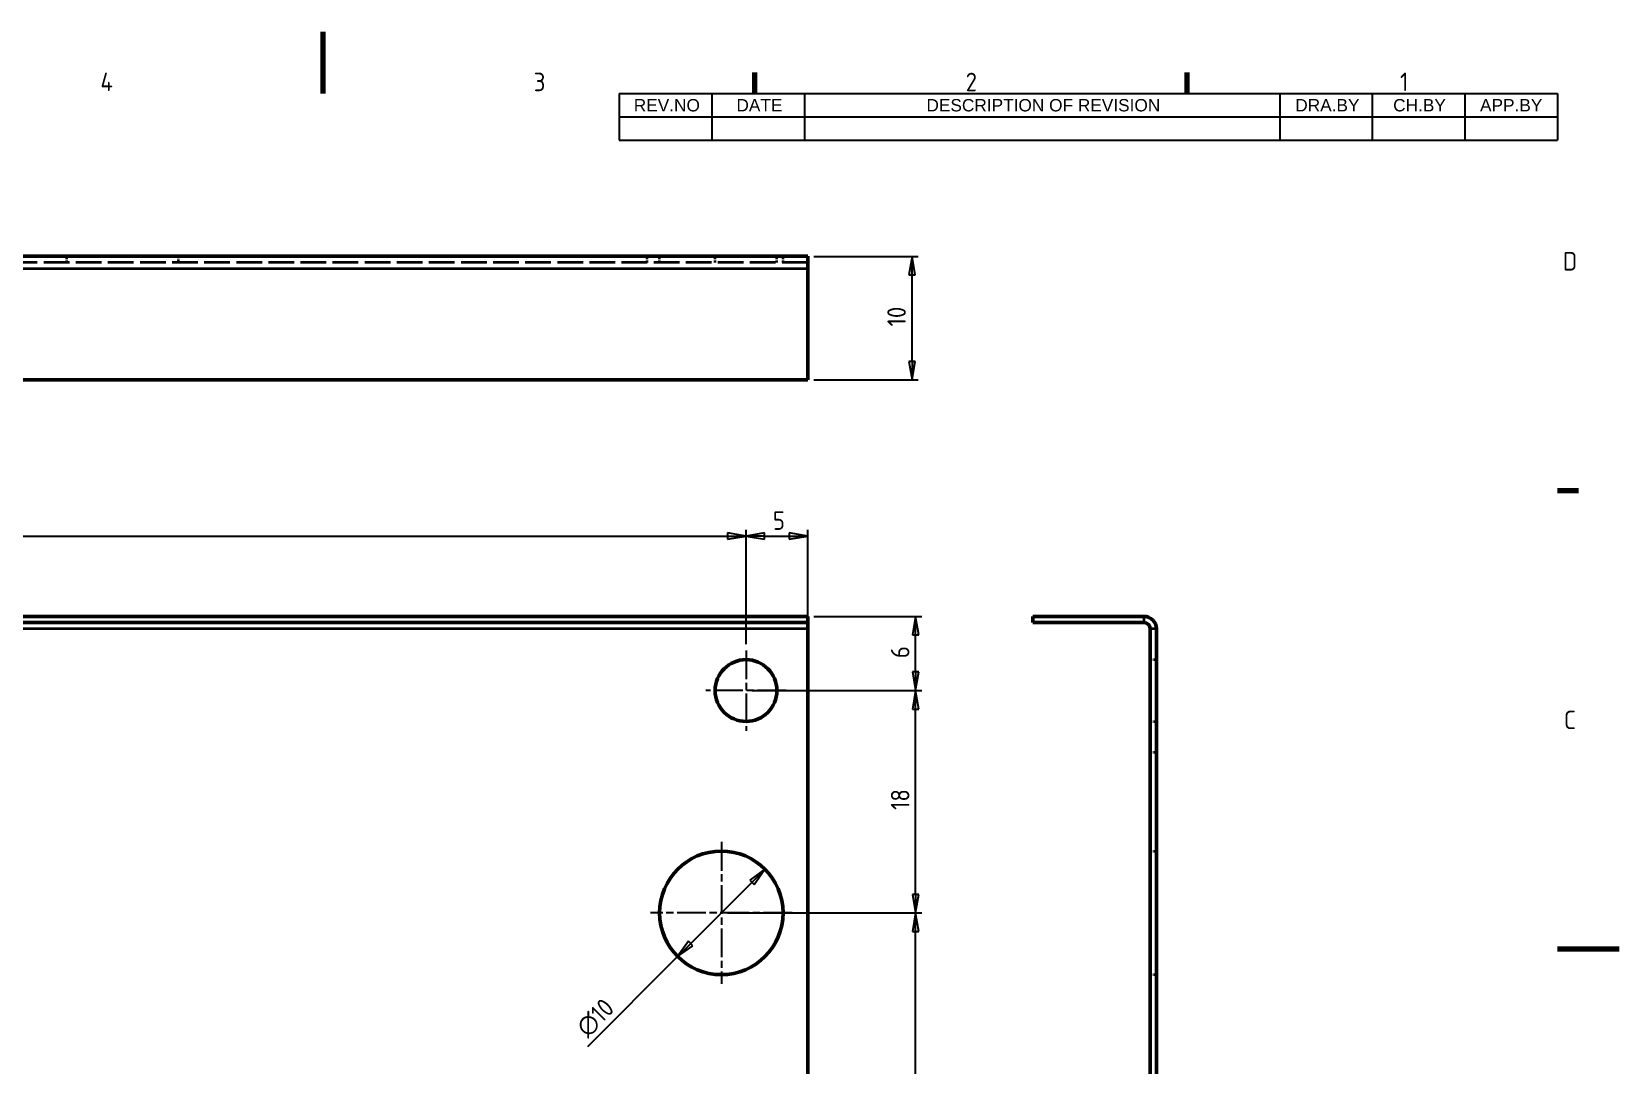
# Model space of a CAD drawing. Header units: millimetres. Extents: x 0 to 210, y 0 to 149.
# Drawn here: x 81.4 to 210, y 64.8 to 148.5 of the extents above; entities that cross this region are included whole.
import ezdxf

# ---------------------------------------------------------------- set-up
doc = ezdxf.new("R2010")
doc.units = ezdxf.units.MM
doc.header["$LTSCALE"] = 0.5
doc.linetypes.add('CHAIN', pattern=[0.3543, 0.2362, -0.0295, 0.0591, -0.0295])
doc.linetypes.add('DASHED', pattern=[0.2067, 0.1654, -0.0413])
doc.layers.get('0').update_dxf_attribs({"lineweight": 25})
for name, color, linetype, lineweight in [('가려진 것(ISO)', 5, 'DASHED', 35), ('가시적인 것(ISO)', 7, 'Continuous', 50), ('가시적인 좁은 것(ISO)', 1, 'Continuous', 35), ('경계(ISO)', 7, 'Continuous', 70), ('기호(ISO)', 7, 'Continuous', 25), ('중심 표식(ISO)', 1, 'Continuous', 25), ('치수(ISO)', 7, 'Continuous', 25)]:
    doc.layers.add(name, color=color, linetype=linetype, lineweight=lineweight)
doc.styles.add('ISO ProportionalPSTEK', font='isocp.shx')
doc.styles.add('주 문자 (JIS)', font='arial.ttf')
doc.dimstyles.new('PSTEK', dxfattribs={"dimscale": 0.5, "dimtxt": 3, "dimasz": 3, "dimexe": 1, "dimexo": 1, "dimgap": 1, "dimtad": 1, "dimrnd": 1e-08, "dimdsep": 46, "dimtxsty": 'ISO ProportionalPSTEK', "dimblk": 'Filled-1', "dimcen": 0.09, "dimdle": 10, "dimclrd": 3, "dimclre": 3, "dimclrt": 1, "dimadec": 1, "dimazin": 2, "dimtfac": 1, "dimtmove": 0, "dimatfit": 3, "dimfxl": 0, "dimtolj": 1, "dimlwd": -1, "dimlwe": -1, "dimarcsym": 0})

# ---------------------------------------------------------------- blocks, each defined once
blk = doc.blocks.new('경계 Default Border')
at = {"layer": '경계(ISO)'}
for p, q in [((280, 287), (280, 290.4)), ((350, 287), (350, 290.4)), ((410, 222.75), (413.4, 222.75))]:
    blk.add_line(p, q, dxfattribs=at)
at = {"layer": '경계(ISO)', "flags": 128}
for points in [[(210, 297), (210, 287)], [(420, 148.5), (410, 148.5)]]:
    blk.add_lwpolyline(points, dxfattribs=at)
at = {"layer": '경계(ISO)', "color": 1, "char_height": 3, "attachment_point": 7, "style": 'ISO ProportionalPSTEK'}
for s, insert in [('4', (173.97, 287.4)), ('3', (244.17, 287.37)), ('2', (314.13, 287.37)), ('1', (384.49, 287.4)), ('D', (410.88, 258.35)), ('C', (411.04, 184.1))]:
    blk.add_mtext(s, dxfattribs=dict(at, insert=insert))
blk = doc.blocks.new('리비전 내역')
at = {"layer": '기호(ISO)'}
for p, q in [((258, 287), (410, 287)), ((258, 287), (258, 283.22)), ((273, 287), (273, 283.22)), ((288, 287), (288, 283.22)), ((365, 287), (365, 283.22)), ((380, 287), (380, 283.22)), ((395, 287), (395, 283.22)), ((410, 287), (410, 283.22)), ((258, 283.22), (410, 283.22)), ((258, 283.22), (258, 279.44)), ((273, 283.22), (273, 279.44)), ((288, 283.22), (288, 279.44)), ((365, 283.22), (365, 279.44)), ((380, 283.22), (380, 279.44)), ((395, 283.22), (395, 279.44)), ((410, 283.22), (410, 279.44)), ((258, 279.44), (410, 279.44))]:
    blk.add_line(p, q, dxfattribs=at)
at = {"layer": '기호(ISO)', "color": 7, "char_height": 2, "attachment_point": 7, "style": '주 문자 (JIS)'}
for s, insert in [('REV.NO', (260.37, 284.08)), ('DATE', (277, 284.11)), ('DESCRIPTION OF REVISION', (307.78, 284.08)), ('DRA.BY', (367.52, 284.11)), ('CH.BY', (383.38, 284.08)), ('APP.BY', (397.45, 284.11))]:
    blk.add_mtext(s, dxfattribs=dict(at, insert=insert))
blk = doc.blocks.new('Filled-1')
at = {"color": 0}
for p, q in [((0, 0), (-1, 0.167)), ((-1, 0.167), (-1, -0.167)), ((-1, 0), (0, 0)), ((-1, -0.167), (0, 0))]:
    blk.add_line(p, q, dxfattribs=at)
at = {"color": 0, "flags": 128}
blk.add_lwpolyline([(-1, -0.167), (0, 0)], dxfattribs=at)
at = {"color": 0}
blk.add_solid([(-1, -0.167), (0, 0), (-1, 0.167), (-1, -0.167)], dxfattribs=at)
blk = doc.blocks.new('*D15')
at = {"layer": 'Defpoints', "color": 0}
for p in [(139.28, 107.68), (139.28, 98.43), (19.28, 95.18)]:
    blk.add_point(p, dxfattribs=at)
at = {"layer": '치수(ISO)', "color": 3}
for p, q in [((19.28, 95.68), (19.28, 108.18)), ((139.28, 98.93), (139.28, 108.18)), ((20.78, 107.68), (137.78, 107.68))]:
    blk.add_line(p, q, dxfattribs=at)
at = {"layer": '치수(ISO)', "color": 3, "xscale": 1.5, "yscale": 1.5, "zscale": 1.5, "rotation": 180}
blk.add_blockref('Filled-1', (19.28, 107.68), dxfattribs=at)
at = {"layer": '치수(ISO)', "color": 3, "xscale": 1.5, "yscale": 1.5, "zscale": 1.5}
blk.add_blockref('Filled-1', (139.28, 107.68), dxfattribs=at)
at = {"layer": '치수(ISO)', "color": 1, "insert": (78.08, 109.68), "char_height": 1.5, "attachment_point": 1, "style": 'ISO ProportionalPSTEK'}
blk.add_mtext('\\A1;120', dxfattribs=at)
blk = doc.blocks.new('*D16')
at = {"layer": 'Defpoints', "color": 0}
for p in [(144.28, 107.68), (144.28, 100.18), (139.28, 98.43)]:
    blk.add_point(p, dxfattribs=at)
at = {"layer": '치수(ISO)', "color": 3}
for p, q in [((139.28, 98.93), (139.28, 108.18)), ((144.28, 100.68), (144.28, 108.18)), ((140.78, 107.68), (142.78, 107.68))]:
    blk.add_line(p, q, dxfattribs=at)
at = {"layer": '치수(ISO)', "color": 3, "xscale": 1.5, "yscale": 1.5, "zscale": 1.5, "rotation": 180}
blk.add_blockref('Filled-1', (139.28, 107.68), dxfattribs=at)
at = {"layer": '치수(ISO)', "color": 3, "xscale": 1.5, "yscale": 1.5, "zscale": 1.5}
blk.add_blockref('Filled-1', (144.28, 107.68), dxfattribs=at)
at = {"layer": '치수(ISO)', "color": 1, "insert": (141.45, 109.68), "char_height": 1.5, "attachment_point": 1, "style": 'ISO ProportionalPSTEK'}
blk.add_mtext('\\A1;5', dxfattribs=at)
blk = doc.blocks.new('*D17')
at = {"layer": 'Defpoints', "color": 0}
for p in [(144.28, 130.32), (152.72, 130.32), (144.28, 120.32)]:
    blk.add_point(p, dxfattribs=at)
at = {"layer": '치수(ISO)', "color": 3}
for p, q in [((144.78, 130.32), (153.22, 130.32)), ((152.72, 121.82), (152.72, 128.82)), ((144.78, 120.32), (153.22, 120.32))]:
    blk.add_line(p, q, dxfattribs=at)
at = {"layer": '치수(ISO)', "color": 3, "xscale": 1.5, "yscale": 1.5, "zscale": 1.5}
for p, rotation in [((152.72, 130.32), 90), ((152.72, 120.32), 270)]:
    blk.add_blockref('Filled-1', p, dxfattribs=dict(at, rotation=rotation))
at = {"layer": '치수(ISO)', "color": 1, "insert": (150.72, 124.65), "char_height": 1.5, "attachment_point": 1, "rotation": 90, "style": 'ISO ProportionalPSTEK'}
blk.add_mtext('\\A1;10', dxfattribs=at)
blk = doc.blocks.new('*D30')
at = {"layer": 'Defpoints', "color": 0}
for p in [(144.28, 101.18), (153.01, 101.18), (139.28, 95.18)]:
    blk.add_point(p, dxfattribs=at)
at = {"layer": '치수(ISO)', "color": 3}
for p, q in [((144.78, 101.18), (153.51, 101.18)), ((153.01, 96.68), (153.01, 99.68)), ((139.78, 95.18), (153.51, 95.18))]:
    blk.add_line(p, q, dxfattribs=at)
at = {"layer": '치수(ISO)', "color": 3, "xscale": 1.5, "yscale": 1.5, "zscale": 1.5}
for p, rotation in [((153.01, 101.18), 90), ((153.01, 95.18), 270)]:
    blk.add_blockref('Filled-1', p, dxfattribs=dict(at, rotation=rotation))
at = {"layer": '치수(ISO)', "color": 1, "insert": (151.01, 97.8), "char_height": 1.5, "attachment_point": 1, "rotation": 90, "style": 'ISO ProportionalPSTEK'}
blk.add_mtext('\\A1;6', dxfattribs=at)
blk = doc.blocks.new('*D31')
at = {"layer": 'Defpoints', "color": 0}
for p in [(139.28, 95.18), (153.01, 95.18), (137.28, 77.18)]:
    blk.add_point(p, dxfattribs=at)
at = {"layer": '치수(ISO)', "color": 3}
for p, q in [((139.78, 95.18), (153.51, 95.18)), ((153.01, 78.68), (153.01, 93.68)), ((137.78, 77.18), (153.51, 77.18))]:
    blk.add_line(p, q, dxfattribs=at)
at = {"layer": '치수(ISO)', "color": 3, "xscale": 1.5, "yscale": 1.5, "zscale": 1.5}
for p, rotation in [((153.01, 95.18), 90), ((153.01, 77.18), 270)]:
    blk.add_blockref('Filled-1', p, dxfattribs=dict(at, rotation=rotation))
at = {"layer": '치수(ISO)', "color": 1, "insert": (151.01, 85.51), "char_height": 1.5, "attachment_point": 1, "rotation": 90, "style": 'ISO ProportionalPSTEK'}
blk.add_mtext('\\A1;18', dxfattribs=at)
blk = doc.blocks.new('*D32')
at = {"layer": 'Defpoints', "color": 0}
for p in [(137.28, 77.18), (153.01, 77.18), (142.53, 47.18)]:
    blk.add_point(p, dxfattribs=at)
at = {"layer": '치수(ISO)', "color": 3}
for p, q in [((137.78, 77.18), (153.51, 77.18)), ((153.01, 48.68), (153.01, 75.68)), ((143.03, 47.18), (153.51, 47.18))]:
    blk.add_line(p, q, dxfattribs=at)
at = {"layer": '치수(ISO)', "color": 3, "xscale": 1.5, "yscale": 1.5, "zscale": 1.5}
for p, rotation in [((153.01, 77.18), 90), ((153.01, 47.18), 270)]:
    blk.add_blockref('Filled-1', p, dxfattribs=dict(at, rotation=rotation))
at = {"layer": '치수(ISO)', "color": 1, "insert": (151.01, 61.36), "char_height": 1.5, "attachment_point": 1, "rotation": 90, "style": 'ISO ProportionalPSTEK'}
blk.add_mtext('\\A1;30', dxfattribs=at)
blk = doc.blocks.new('*D35')
at = {"layer": 'Defpoints', "color": 0}
for p in [(140.81, 80.71), (133.74, 73.64)]:
    blk.add_point(p, dxfattribs=at)
at = {"layer": '치수(ISO)', "color": 3}
for p, q in [((139.75, 79.65), (134.8, 74.7)), ((133.74, 73.64), (126.43, 66.33))]:
    blk.add_line(p, q, dxfattribs=at)
at = {"layer": '치수(ISO)', "color": 3, "xscale": 1.5, "yscale": 1.5, "zscale": 1.5}
for p, rotation in [((140.81, 80.71), 44.99999999999161), ((133.74, 73.64), 224.9999999999916)]:
    blk.add_blockref('Filled-1', p, dxfattribs=dict(at, rotation=rotation))
at = {"layer": '치수(ISO)', "color": 1, "insert": (125.37, 68.1), "char_height": 1.5, "attachment_point": 1, "rotation": 45, "style": 'ISO ProportionalPSTEK'}
blk.add_mtext('\\A1;∅10', dxfattribs=at)

msp = doc.modelspace()

# ---------------------------------------------------------------- linework, layer by layer
at = {"layer": '가려진 것(ISO)', "ltscale": 1.904597}
for p, q in [((84.2773, 129.8244), (84.2773, 130.3244)), ((93.2773, 130.3244), (93.2773, 129.8244)), ((131.2773, 129.8244), (131.2773, 130.3244)), ((132.2773, 129.8244), (132.2773, 130.3244)), ((136.7773, 129.8244), (136.7773, 130.3244)), ((141.7773, 129.8244), (141.7773, 130.3244)), ((142.2773, 129.8244), (142.2773, 130.3244)), ((172.0166, 97.6777), (172.5166, 97.6777)), ((172.0166, 92.6777), (172.5166, 92.6777)), ((172.0166, 90.1777), (172.5166, 90.1777)), ((172.0166, 82.1777), (172.5166, 82.1777)), ((172.0166, 72.1777), (172.5166, 72.1777))]:
    msp.add_line(p, q, dxfattribs=at)
at = {"layer": '가려진 것(ISO)', "ltscale": 25.157232}
msp.add_line((144.2773, 129.8244), (14.2773, 129.8244), dxfattribs=at)
at = {"layer": '가시적인 것(ISO)'}
for p, q in [((14.2773, 130.3244), (144.2773, 130.3244)), ((144.2773, 129.3244), (144.2773, 130.3244)), ((144.2773, 129.3244), (144.2773, 120.3244)), ((144.2773, 120.3244), (14.2773, 120.3244)), ((144.2773, 101.1777), (14.2773, 101.1777)), ((144.2773, 100.6777), (14.2773, 100.6777)), ((144.2773, 100.6777), (144.2773, 101.1777)), ((144.2773, 100.6777), (144.2773, 100.1777)), ((171.5166, 101.1777), (162.5166, 101.1777)), ((162.5166, 100.6777), (162.5166, 101.1777)), ((162.5166, 100.6777), (171.5166, 100.6777)), ((144.2773, 42.1777), (144.2773, 100.1777)), ((172.0166, 42.1777), (172.0166, 100.1777)), ((172.5166, 100.1777), (172.5166, 42.1777))]:
    msp.add_line(p, q, dxfattribs=at)
for centre, radius in [((139.2773, 95.1777), 2.5), ((137.2773, 77.1777), 5)]:
    msp.add_circle(centre, radius, dxfattribs=at)
for radius in [1, 0.5]:
    msp.add_arc((171.5166, 100.1777), radius, 0, 90, dxfattribs=at)
at = {"layer": '가시적인 좁은 것(ISO)'}
for p, q in [((144.2773, 129.3244), (14.2773, 129.3244)), ((171.5166, 100.6777), (171.5166, 101.1777)), ((144.2773, 100.1777), (14.2773, 100.1777)), ((172.5166, 100.1777), (172.0166, 100.1777))]:
    msp.add_line(p, q, dxfattribs=at)
at = {"layer": '중심 표식(ISO)', "linetype": 'CHAIN', "ltscale": 19.757267}
for p, q in [((139.2773, 98.4277), (139.2773, 91.9277)), ((142.5273, 95.1777), (136.0273, 95.1777)), ((137.2773, 82.9277), (137.2773, 71.4277)), ((143.0273, 77.1777), (131.5273, 77.1777))]:
    msp.add_line(p, q, dxfattribs=at)

# ---------------------------------------------------------------- block references
at = {"xscale": 0.5, "yscale": 0.5, "zscale": 0.5}
msp.add_blockref('경계 Default Border', (0, 0), dxfattribs=at)
at = {"layer": '기호(ISO)', "xscale": 0.5, "yscale": 0.5, "zscale": 0.5}
msp.add_blockref('리비전 내역', (0, 0), dxfattribs=at)

# ---------------------------------------------------------------- dimensions: what is measured, and where the dimension line sits
at = {"layer": '치수(ISO)', "color": 3}
for base, p1, p2, angle, override, picture, middle in [((152.72, 130.3244), (144.2773, 120.3244), (144.2773, 130.3244), 90, {"dimdec": 2, "dimtp": 0, "dimtm": 0, "dimtdec": 2, "dimtofl": 0, "dimatfit": 1}, '*D17', (152.72, 125.3244)), ((139.2773, 107.6777), (19.2773, 95.1777), (139.2773, 98.4277), 180, {"dimdec": 2, "dimblk1": 'Filled-1', "dimblk2": 'Filled-1', "dimsah": 1, "dimtp": 0, "dimtm": 0, "dimtdec": 2, "dimtofl": 0, "dimatfit": 1}, '*D15', (79.2823, 107.6777)), ((144.2773, 107.6777), (139.2773, 98.4277), (144.2773, 100.1777), 180, {"dimdec": 2, "dimblk1": 'Filled-1', "dimsah": 1, "dimtp": 0, "dimtm": 0, "dimtdec": 2, "dimtofl": 0, "dimatfit": 1}, '*D16', (141.7823, 107.6777)), ((153.0111, 101.1777), (139.2773, 95.1777), (144.2773, 101.1777), 90, {"dimdec": 2, "dimblk1": 'Filled-1', "dimsah": 1, "dimtp": 0, "dimtm": 0, "dimtdec": 2, "dimtofl": 0, "dimatfit": 1}, '*D30', (153.0111, 98.1827)), ((153.0111, 95.1777), (137.2773, 77.1777), (139.2773, 95.1777), 90, {"dimdec": 2, "dimblk1": 'Filled-1', "dimblk2": 'Filled-1', "dimsah": 1, "dimtp": 0, "dimtm": 0, "dimtdec": 2, "dimtofl": 0, "dimatfit": 1}, '*D31', (153.0111, 86.1827)), ((153.0111, 77.1777), (142.5273, 47.1777), (137.2773, 77.1777), 90, {"dimdec": 2, "dimblk1": 'Filled-1', "dimblk2": 'Filled-1', "dimsah": 1, "dimtp": 0, "dimtm": 0, "dimtdec": 2, "dimtofl": 0, "dimatfit": 1}, '*D32', (153.0111, 62.1827))]:
    dim = msp.add_linear_dim(base=base, p1=p1, p2=p2, angle=angle, dimstyle='PSTEK', override=override, dxfattribs=at)
    dim.commit()
    dim.dimension.update_dxf_attribs({"geometry": picture, "text_midpoint": middle, "dimtype": 160})
dim = msp.add_diameter_dim_2p(p1=(140.8129, 80.7133), p2=(133.7418, 73.6422), dimstyle='PSTEK', override={"dimdec": 2, "dimlfac": 1, "dimtp": 0, "dimtm": 0, "dimtdec": 2, "dimatfit": 2}, dxfattribs=at)
dim.commit()
dim.dimension.update_dxf_attribs({"geometry": '*D35', "text_midpoint": (127.7401, 67.6405), "dimtype": 163})

doc.saveas('drawing.dxf')
